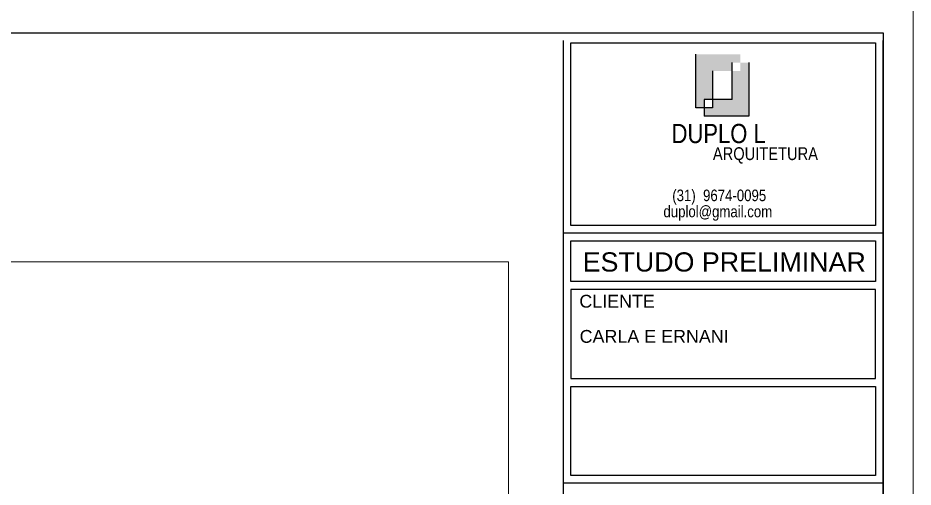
# Model space of a CAD drawing. Extents: x 126968 to 132038, y -1805 to 3860.
# Drawn here: x 130179.1 to 130552.7, y -1482.2 to -1286.5 of the extents above; entities that cross this region are included whole.
import ezdxf
from ezdxf.enums import TextEntityAlignment as Align

# ---------------------------------------------------------------- set-up
doc = ezdxf.new("R2010")
doc.units = 0
doc.header["$MEASUREMENT"] = 0
for name, color, linetype in [('ARQ-CARIMBO', 1, 'CONTINUOUS'), ('PENA01', 1, 'CONTINUOUS'), ('PENA02', 2, 'CONTINUOUS'), ('PENA03', 3, 'CONTINUOUS'), ('Pena05', 5, 'CONTINUOUS')]:
    doc.layers.add(name, color=color, linetype=linetype)
for name, color, linetype, lineweight in [('COTA', 8, 'CONTINUOUS', 5), ('PENA 03', 3, 'CONTINUOUS', 15), ('PENA 05', 5, 'CONTINUOUS', 25)]:
    doc.layers.add(name, color=color, linetype=linetype, lineweight=lineweight)
doc.styles.add('Arial', font='arial.ttf', dxfattribs={"height": 0.3125})
doc.styles.add('R80E25', font='arial.ttf')
doc.styles.add('SR80', font='arial.ttf', dxfattribs={"height": 5})
picture_1 = doc.add_image_def('image10.jpg', size_in_pixel=(1228, 812))

msp = doc.modelspace()

# ---------------------------------------------------------------- hatches: boundary and pattern name
at = {"layer": 'PENA01'}
h = msp.add_hatch(color=256, dxfattribs=at)
h.paths.add_polyline_path([(130484.164, -1305.085), (130480.684, -1305.085), (130480.684, -1308.565), (130477.203, -1308.565), (130477.203, -1320.533), (130469.046, -1320.533), (130469.046, -1324.013), (130465.566, -1324.013), (130465.566, -1327.493), (130484.164, -1327.493)])
h.paths.add_polyline_path([(130469.046, -1308.565), (130477.203, -1308.565), (130477.203, -1305.085), (130480.684, -1305.085), (130480.684, -1301.605), (130462.085, -1301.605), (130462.085, -1324.013), (130465.566, -1324.013), (130465.566, -1320.533), (130469.046, -1320.533)])

# ---------------------------------------------------------------- linework, layer by layer
at = {"layer": 'ARQ-CARIMBO', "color": 5}
msp.add_line((130540.243, -1480.578), (130406.649, -1480.578), dxfattribs=at)
at = {"layer": 'PENA 03'}
msp.add_lwpolyline([(129810.243, -1805.203), (130552.743, -1805.203), (130552.743, -1280.203), (129810.243, -1280.203)], close=True, dxfattribs=at)
at = {"layer": 'PENA 05'}
for p, q in [((129852.743, -1292.703), (130512.537, -1292.703)), ((130406.649, -1295.921), (130406.649, -1792.703)), ((130540.243, -1792.703), (130540.243, -1295.921))]:
    msp.add_line(p, q, dxfattribs=at)
msp.add_lwpolyline([(129852.743, -1292.703), (130540.243, -1292.703), (130540.243, -1792.703), (129852.743, -1792.703)], close=True, dxfattribs=at)
at = {"layer": 'PENA01'}
for p, q in [((130462.085, -1324.013), (130462.085, -1301.605)), ((130477.203, -1320.533), (130477.203, -1305.085)), ((130484.164, -1305.085), (130484.164, -1327.493)), ((130469.046, -1308.565), (130469.046, -1324.013)), ((130477.203, -1320.533), (130465.566, -1320.533)), ((130465.566, -1320.533), (130465.566, -1327.493)), ((130469.046, -1324.013), (130462.085, -1324.013)), ((130484.164, -1327.493), (130465.566, -1327.493))]:
    msp.add_line(p, q, dxfattribs=at)
for points in [[(130409.855, -1296.803), (130537.037, -1296.803), (130537.037, -1373.054), (130409.855, -1373.054)], [(130409.855, -1379.467), (130537.037, -1379.467), (130537.037, -1396.456), (130409.855, -1396.456)], [(130537.037, -1399.695), (130409.888, -1399.695), (130409.888, -1436.914), (130537.037, -1436.914)], [(130537.037, -1477.372), (130409.888, -1477.372), (130409.888, -1440.153), (130537.037, -1440.153)]]:
    msp.add_lwpolyline(points, close=True, dxfattribs=at)
at = {"layer": 'Pena05', "color": 5}
msp.add_line((130540.243, -1376.26), (130406.649, -1376.26), dxfattribs=at)

# ---------------------------------------------------------------- texts
at = {"layer": 'PENA01'}
for s, insert, char_height, width, attachment_point, style in [('{\\fArial Narrow|b0|i0|c0|p34;ARQUITETURA}', (130491.112, -1340.41), 5.34375, 95.84335, 2, 'R80E25'), ('{\\fArial Narrow|b0|i0|c0|p34;(31)  9674-0095}', (130452.22, -1358.088), 4.80938, 153.4725, 1, 'SR80'), ('{\\fArial Narrow|b0|i0|c0|p34;duplol@gmail.com}', (130448.536, -1364.798), 4.80938, 153.4725, 1, 'SR80')]:
    msp.add_mtext(s, dxfattribs=dict(at, insert=insert, char_height=char_height, width=width, attachment_point=attachment_point, style=style))
at = {"layer": 'PENA02', "color": 2, "style": 'Arial'}
msp.add_text('CLIENTE', height=5.3438, dxfattribs=at).set_placement((130413.436, -1407.315))
at = {"layer": 'PENA03', "color": 3, "style": 'Arial'}
msp.add_text('ESTUDO PRELIMINAR', height=8.01562, dxfattribs=at).set_placement((130473.918, -1392.27), align=Align.CENTER)
msp.add_text('CARLA E ERNANI', height=5.34375, dxfattribs=at).set_placement((130413.555, -1421.983))
at = {"layer": 'PENA03', "insert": (130471.585, -1330.672), "char_height": 8.01562, "width": 136.30888, "attachment_point": 2, "style": 'R80E25'}
msp.add_mtext('{\\fArial Narrow|b0|i0|c0|p34;DUPLO L}', dxfattribs=at)

# ---------------------------------------------------------------- pictures from other files: only their frames are drawn
at = {"layer": 'COTA'}
image = msp.add_image(picture_1, insert=(129897.05, -1710.091), size_in_units=(486.817, 321.902), dxfattribs=at)
image.dxf.flags = 7

doc.saveas('drawing.dxf')
